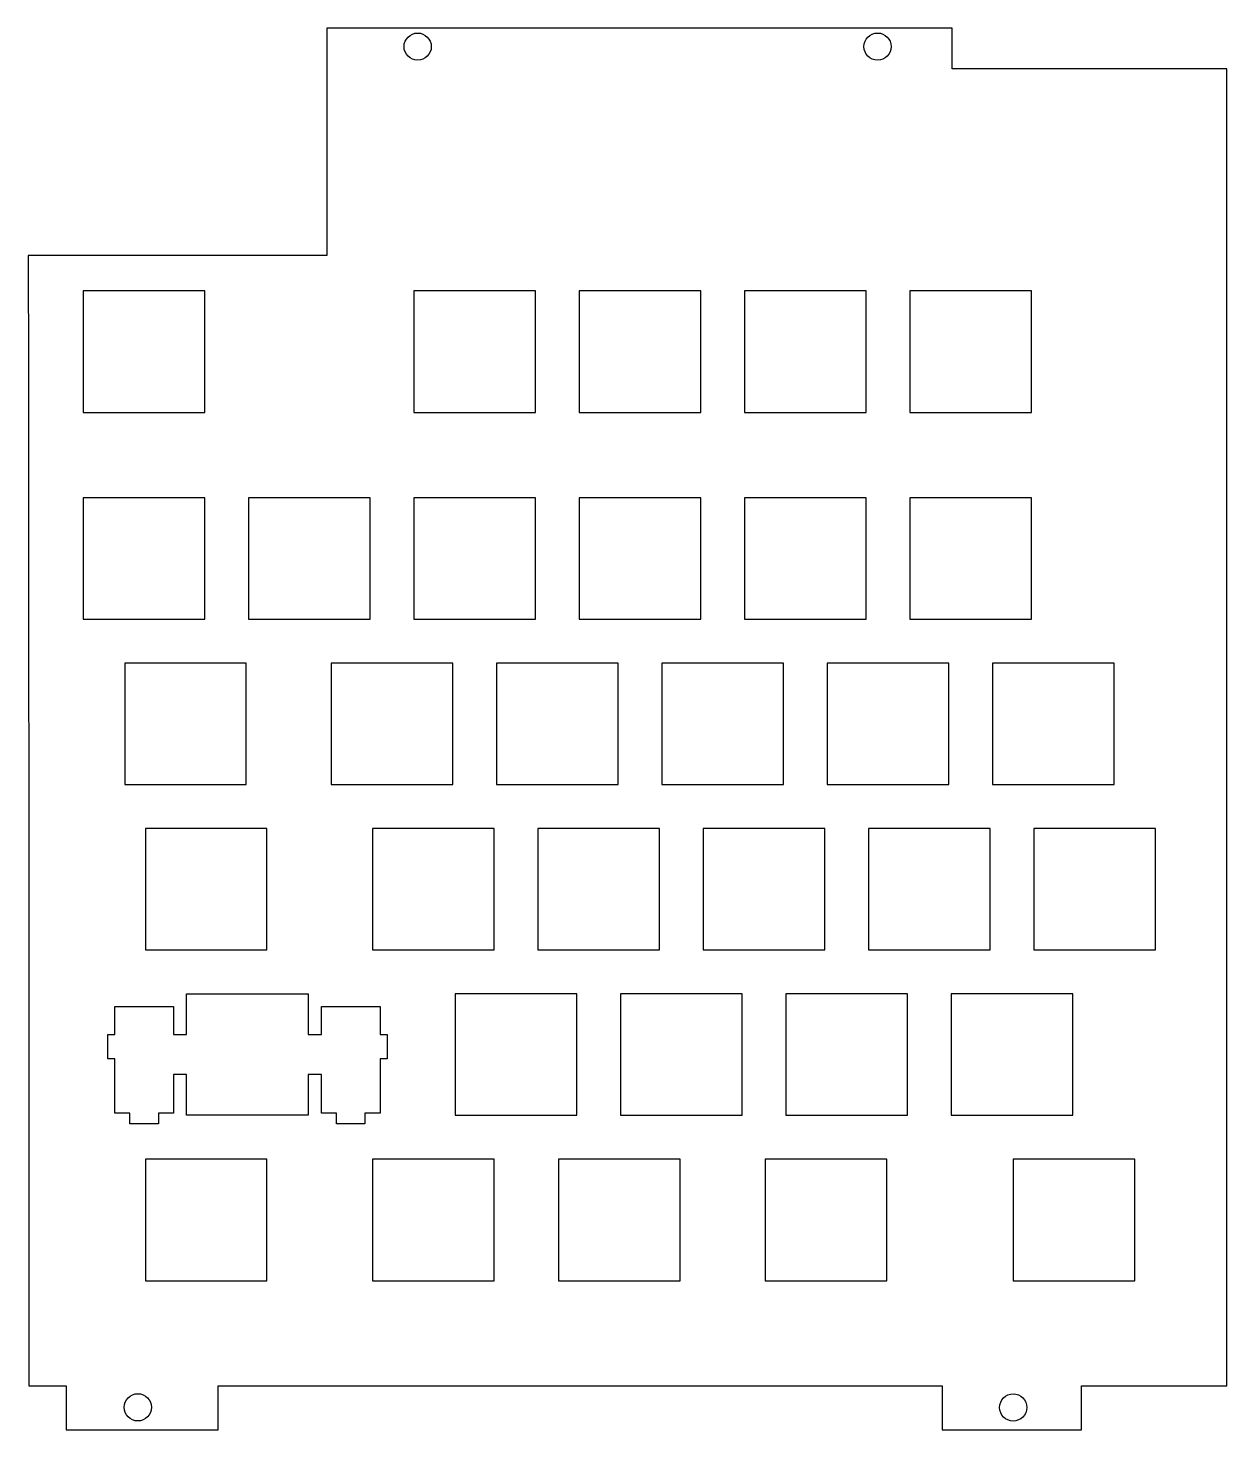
# Model space of a CAD drawing. Header units: millimetres. Extents: x 6 to 144, y -1 to 161.
import ezdxf

# ---------------------------------------------------------------- set-up
doc = ezdxf.new("R2010")
doc.units = ezdxf.units.MM
doc.layers.get('0').update_dxf_attribs({"linetype": 'CONTINUOUS'})

msp = doc.modelspace()

# ---------------------------------------------------------------- linework, layer by layer
for points in [[(144.06, 120.9), (144.06, 155.8), (112.41, 155.8), (112.41, 160.5), (40.32, 160.5), (40.32, 155.8), (40.32, 134.3), (5.9, 134.3), (5.95, 120.9), (6, 40.1), (6, 4.07), (10.31, 4.07), (10.31, -1), (27.8, -1), (27.8, 4.07), (111.23, 4.07), (111.23, -1), (127.3, -1), (127.3, 4.07), (144.06, 4.07), (144.06, 40.17)], [(12.27, 116.21), (26.28, 116.21), (26.28, 130.21), (12.27, 130.21)], [(50.37, 130.21), (50.37, 116.21), (64.38, 116.21), (64.38, 130.21)], [(69.42, 130.21), (69.42, 116.21), (83.43, 116.21), (83.43, 130.21)], [(88.47, 116.21), (102.48, 116.21), (102.48, 130.21), (88.47, 130.21)], [(121.53, 116.21), (121.53, 130.21), (107.52, 130.21), (107.52, 116.21)], [(26.28, 92.4), (26.28, 106.4), (12.27, 106.4), (12.27, 92.4)], [(31.32, 106.4), (31.32, 92.4), (45.33, 92.4), (45.33, 106.4)], [(50.37, 106.4), (50.37, 92.4), (64.38, 92.4), (64.38, 106.4)], [(83.43, 106.4), (69.42, 106.4), (69.42, 92.4), (83.43, 92.4)], [(102.47, 92.4), (102.47, 106.4), (88.47, 106.4), (88.47, 92.4)], [(121.53, 106.4), (107.52, 106.4), (107.52, 92.4), (121.53, 92.4)], [(31.04, 87.35), (17.04, 87.35), (17.04, 73.35), (31.04, 73.35)], [(54.85, 87.35), (40.85, 87.35), (40.85, 73.35), (54.85, 73.35)], [(59.9, 87.35), (59.9, 73.35), (73.9, 73.35), (73.9, 87.35)], [(92.95, 87.35), (78.95, 87.35), (78.95, 73.35), (92.95, 73.35)], [(98, 87.35), (98, 73.35), (112, 73.35), (112, 87.35)], [(131.05, 73.35), (131.05, 87.35), (117.05, 87.35), (117.05, 73.35)], [(19.42, 68.3), (19.42, 54.3), (33.42, 54.3), (33.42, 68.3)], [(45.61, 68.3), (45.61, 54.3), (59.61, 54.3), (59.61, 68.3)], [(78.66, 68.3), (64.66, 68.3), (64.66, 54.3), (78.66, 54.3)], [(97.71, 54.3), (97.71, 68.3), (83.71, 68.3), (83.71, 54.3)], [(102.76, 54.3), (116.76, 54.3), (116.76, 68.3), (102.76, 68.3)], [(121.81, 68.3), (121.81, 54.3), (135.81, 54.3), (135.81, 68.3)], [(47.28, 44.55), (47.28, 41.75), (46.46, 41.75), (46.46, 35.48), (44.73, 35.48), (44.73, 34.28), (41.43, 34.28), (41.43, 35.48), (39.71, 35.48), (39.71, 39.95), (38.18, 39.95), (38.18, 35.25), (24.18, 35.25), (24.18, 39.95), (22.66, 39.95), (22.66, 35.48), (20.93, 35.48), (20.93, 34.28), (17.63, 34.28), (17.63, 35.48), (15.91, 35.48), (15.91, 41.75), (15.08, 41.75), (15.08, 44.55), (15.91, 44.55), (15.91, 47.78), (22.66, 47.78), (22.66, 44.55), (24.18, 44.55), (24.18, 49.25), (38.18, 49.25), (38.18, 44.55), (39.71, 44.55), (39.71, 47.78), (46.46, 47.78), (46.46, 44.55)], [(69.14, 35.25), (69.14, 49.25), (55.14, 49.25), (55.14, 35.25)], [(88.19, 49.25), (74.19, 49.25), (74.19, 35.25), (88.19, 35.25)], [(93.24, 35.25), (107.24, 35.25), (107.24, 49.25), (93.24, 49.25)], [(126.29, 35.25), (126.29, 49.25), (112.29, 49.25), (112.29, 35.25)], [(33.42, 16.2), (33.42, 30.2), (19.42, 30.2), (19.42, 16.2)], [(59.61, 30.2), (45.61, 30.2), (45.61, 16.2), (59.61, 16.2)], [(67.04, 16.2), (81.04, 16.2), (81.04, 30.2), (67.04, 30.2)], [(104.86, 16.2), (104.86, 30.2), (90.85, 30.2), (90.85, 16.2)], [(133.43, 16.2), (133.43, 30.2), (119.43, 30.2), (119.43, 16.2)]]:
    msp.add_lwpolyline(points, close=True)
for centre in [(50.8, 158.36), (103.8, 158.36), (18.55, 1.61), (119.43, 1.6)]:
    msp.add_circle(centre, 1.57)

doc.saveas('drawing.dxf')
